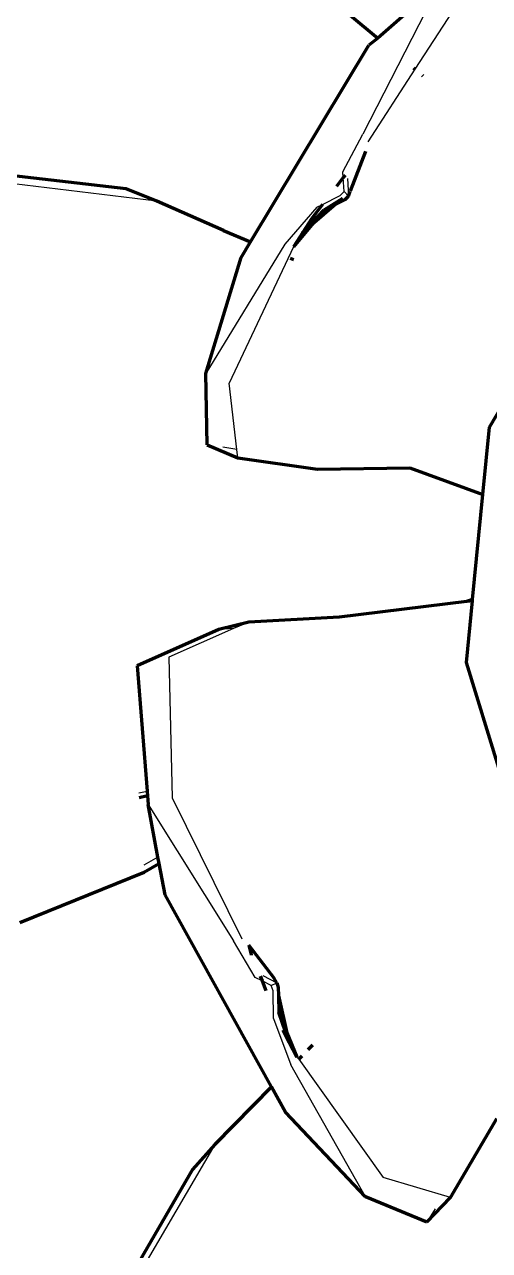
# Model space of a CAD drawing. Header units: millimetres. Extents: x 4307 to 31003, y 2809 to 20009.
# Drawn here: x 9807 to 9833.4, y 8909.9 to 8979.5 of the extents above; entities that cross this region are included whole.
import ezdxf

# ---------------------------------------------------------------- set-up
doc = ezdxf.new("R2010")
doc.units = ezdxf.units.MM
doc.layers.add('ProfileEdges', color=7, linetype='Continuous')

msp = doc.modelspace()

# ---------------------------------------------------------------- linework, layer by layer
for p, q in [((9830.409, 8981.48), (9826.222, 8973.306)), ((9831.302, 8980.259), (9829.188, 8976.993)), ((9829.188, 8976.993), (9826.517, 8972.866)), ((9825.09, 8971.158), (9826.222, 8973.306)), ((9825.11, 8970.833), (9825.09, 8971.158)), ((9825.159, 8970.051), (9825.11, 8970.833)), ((9814.516, 8969.498), (9806.397, 8970.48)), ((9825.359, 8970.789), (9825.405, 8969.787)), ((9823.943, 8969.316), (9824.945, 8969.813)), ((9825.159, 8970.051), (9824.945, 8969.813)), ((9825.405, 8969.787), (9825.159, 8970.051)), ((9823.609, 8969.149), (9821.802, 8967.058)), ((9823.609, 8969.149), (9823.943, 8969.316)), ((9821.802, 8967.058), (9817.305, 8959.709)), ((9822.294, 8966.904), (9818.634, 8959.155)), ((9822.274, 8966.13), (9822.091, 8966.204)), ((9819.063, 8955.398), (9818.634, 8959.155)), ((9819.063, 8955.398), (9818.274, 8955.523)), ((9819.118, 8954.913), (9819.063, 8955.398)), ((9818.884, 8945.227), (9815.205, 8943.599)), ((9818.884, 8945.227), (9818.046, 8945.17)), ((9819.754, 8945.582), (9818.884, 8945.227)), ((9815.205, 8943.599), (9815.402, 8935.612)), ((9813.509, 8935.885), (9813.969, 8935.984)), ((9813.969, 8935.984), (9814.054, 8936.003)), ((9815.402, 8935.612), (9819.362, 8927.602)), ((9814.028, 8935.239), (9818.87, 8927.484)), ((9814.587, 8932.248), (9813.779, 8931.789)), ((9820.119, 8925.403), (9818.87, 8927.484)), ((9820.499, 8925.216), (9820.119, 8925.403)), ((9821.019, 8924.96), (9820.499, 8925.216)), ((9820.54, 8925.522), (9821.341, 8925.097)), ((9821.019, 8924.96), (9821.341, 8925.097)), ((9821.125, 8924.647), (9821.019, 8924.96)), ((9821.145, 8923.076), (9821.125, 8924.647)), ((9821.145, 8923.076), (9822.141, 8920.438)), ((9822.482, 8920.874), (9822.589, 8920.769)), ((9822.589, 8920.769), (9827.381, 8914.047)), ((9826.37, 8912.956), (9822.141, 8920.438)), ((9817.826, 8915.922), (9813.226, 8908.073)), ((9831.2, 8912.906), (9827.381, 8914.047)), ((9830.333, 8912.276), (9829.867, 8911.503))]:
    msp.add_line(p, q)
at = {"layer": 'ProfileEdges', "lineweight": 211}
for p, q in [((9829.786, 8981.137), (9827.069, 8978.755)), ((9825.504, 8980.057), (9827.069, 8978.755)), ((9827.069, 8978.755), (9826.576, 8978.353)), ((9819.846, 8967.186), (9826.576, 8978.353)), ((9829.104, 8977.063), (9829.188, 8976.993)), ((9829.59, 8976.658), (9829.632, 8976.623)), ((9826.381, 8972.318), (9825.505, 8970.073)), ((9812.787, 8970.203), (9804.472, 8971.166)), ((9825.11, 8970.833), (9824.729, 8970.337)), ((9825.221, 8970.978), (9825.11, 8970.833)), ((9814.516, 8969.498), (9812.787, 8970.203)), ((9818.315, 8967.839), (9814.516, 8969.498)), ((9825.065, 8969.651), (9824.008, 8968.982)), ((9825.065, 8969.651), (9824.685, 8969.324)), ((9825.221, 8969.594), (9824.685, 8969.324)), ((9825.221, 8969.594), (9825.405, 8969.787)), ((9825.405, 8969.787), (9825.505, 8970.073)), ((9822.799, 8967.698), (9824.008, 8968.982)), ((9823.943, 8969.316), (9823.308, 8968.489)), ((9824.685, 8969.324), (9823.32, 8968.147)), ((9824.008, 8968.982), (9823.32, 8968.147)), ((9824.685, 8969.324), (9824.008, 8968.982)), ((9823.32, 8968.147), (9822.294, 8966.904)), ((9823.308, 8968.489), (9822.799, 8967.698)), ((9823.32, 8968.147), (9822.799, 8967.698)), ((9818.315, 8967.839), (9819.846, 8967.186)), ((9822.799, 8967.698), (9822.294, 8966.904)), ((9819.312, 8966.301), (9819.846, 8967.186)), ((9817.305, 8959.709), (9819.312, 8966.301)), ((9822.106, 8966.256), (9822.29, 8966.18)), ((9833.413, 8956.661), (9836.35, 8961.609)), ((9817.383, 8955.663), (9817.305, 8959.709)), ((9833.039, 8952.829), (9833.413, 8956.661)), ((9817.383, 8955.663), (9819.118, 8954.913)), ((9819.118, 8954.913), (9823.644, 8954.272)), ((9823.644, 8954.272), (9828.897, 8954.356)), ((9828.897, 8954.356), (9833.039, 8952.829)), ((9832.458, 8946.869), (9833.039, 8952.829)), ((9832.108, 8946.756), (9824.877, 8945.877)), ((9832.458, 8946.869), (9832.108, 8946.756)), ((9832.451, 8946.797), (9832.108, 8946.756)), ((9832.109, 8943.293), (9832.451, 8946.797)), ((9832.451, 8946.797), (9832.458, 8946.869)), ((9824.877, 8945.877), (9819.754, 8945.582)), ((9818.046, 8945.17), (9813.405, 8943.109)), ((9819.754, 8945.582), (9818.046, 8945.17)), ((9813.405, 8943.109), (9813.969, 8935.984)), ((9833.944, 8937.321), (9832.109, 8943.293)), ((9813.99, 8935.716), (9813.527, 8935.614)), ((9813.969, 8935.984), (9813.99, 8935.716)), ((9814.045, 8935.728), (9813.99, 8935.716)), ((9813.99, 8935.716), (9814.028, 8935.239)), ((9814.587, 8932.248), (9814.028, 8935.239)), ((9813.805, 8931.396), (9814.654, 8931.889)), ((9814.654, 8931.889), (9814.587, 8932.248)), ((9814.989, 8930.098), (9814.654, 8931.889)), ((9806.744, 8928.539), (9813.805, 8931.396)), ((9821.038, 8919.191), (9814.989, 8930.098)), ((9821.188, 8925.365), (9819.756, 8927.237)), ((9819.756, 8927.237), (9819.876, 8926.701)), ((9819.876, 8926.701), (9819.887, 8926.676)), ((9820.388, 8925.479), (9820.499, 8925.216)), ((9820.499, 8925.216), (9820.725, 8924.676)), ((9821.341, 8925.097), (9821.188, 8925.365)), ((9821.341, 8925.097), (9821.423, 8924.833)), ((9821.423, 8924.833), (9821.433, 8924.386)), ((9821.433, 8924.386), (9821.918, 8922.267)), ((9821.433, 8924.386), (9821.455, 8923.411)), ((9822.044, 8921.715), (9821.455, 8923.411)), ((9821.455, 8923.411), (9821.918, 8922.267)), ((9821.684, 8922.42), (9822.044, 8921.715)), ((9821.918, 8922.267), (9822.044, 8921.715)), ((9821.918, 8922.267), (9822.482, 8920.874)), ((9822.044, 8921.715), (9822.482, 8920.874)), ((9823.367, 8921.561), (9823.101, 8921.291)), ((9822.763, 8920.946), (9822.589, 8920.769)), ((9821.038, 8919.191), (9817.826, 8915.922)), ((9821.829, 8917.767), (9821.038, 8919.191)), ((9826.37, 8912.956), (9821.829, 8917.767)), ((9831.2, 8912.906), (9833.834, 8917.406)), ((9817.826, 8915.922), (9816.56, 8914.502)), ((9816.56, 8914.502), (9811.884, 8906.446)), ((9829.867, 8911.503), (9826.37, 8912.956)), ((9829.867, 8911.503), (9831.2, 8912.906))]:
    msp.add_line(p, q, dxfattribs=at)

doc.saveas('drawing.dxf')
